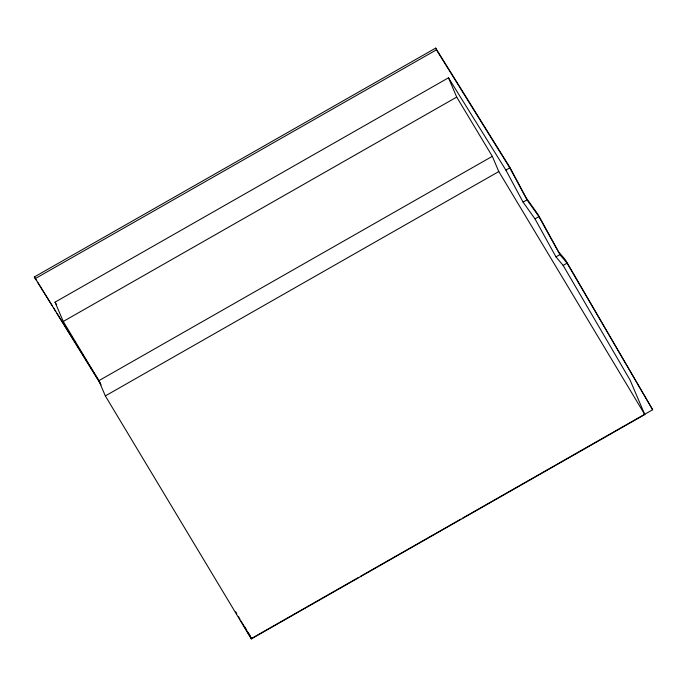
<?xml version="1.0" encoding="UTF-8"?>
<svg xmlns="http://www.w3.org/2000/svg" width="687" height="687" viewBox="0 0 687 687"><rect width="100%" height="100%" fill="white"/><g stroke="black" fill="none" stroke-linecap="round" stroke-linejoin="round"><path stroke-width="1.03" d="M101.135 384.892L34.35 276.947L435.678 48.099L509.806 167.293L526.276 197.976L537.981 214.421L558.583 251.751L565.453 259.918L652.65 409.744L462.694 518.067M35.097 278.69L436.425 49.842L435.678 48.099M55.029 302.168L448.482 77.803L505.872 170.084L523.065 202.107L534.984 218.861L555.963 256.869L563.142 265.405L630.065 380.04L644.784 414.544L251.322 638.901L105.334 395.91L98.842 380.692L63.256 321.456L55.029 302.168L56.712 304.882M63.256 321.456L456.709 97.09L448.482 77.803M98.842 380.692L492.304 156.335L456.709 97.09M105.334 395.91L498.796 171.552L492.304 156.335M505.872 170.084L509.806 167.843L526.998 199.865L538.917 216.611L559.905 254.628L567.076 263.155L652.65 409.744M523.065 202.107L526.998 199.865M534.984 218.861L538.917 216.611M555.963 256.869L559.905 254.628M563.142 265.405L567.076 263.155M241.094 621.082L251.322 638.592L358.408 577.535M360.263 576.47L460.831 519.123M436.425 49.842L509.806 167.843M34.35 276.947L36.617 280.588M37.742 282.409L52.461 306.058M53.586 307.879L55.853 311.52M56.987 313.341L75.089 342.461M76.223 344.281L99.993 382.496M498.796 171.552L644.784 414.544M244.632 626.664L246.255 629.447M247.337 631.293L251.322 638.592M235.71 611.859L236.792 613.706M238.406 616.471L240.021 619.236M249.218 633.972L251.322 638.901"/></g></svg>
